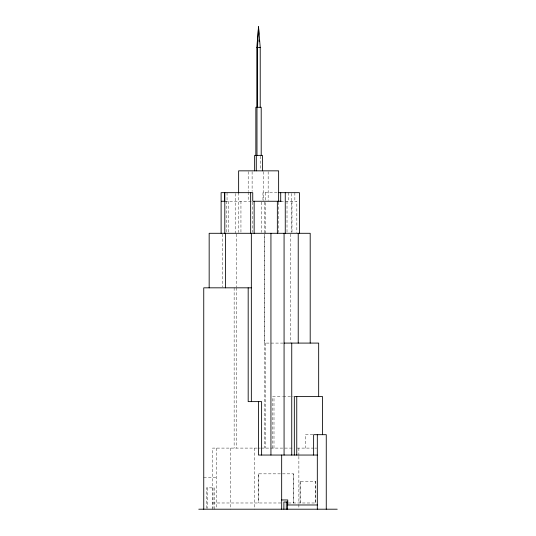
<?xml version="1.0" encoding="UTF-8"?>
<svg xmlns="http://www.w3.org/2000/svg" width="536" height="536" viewBox="0 0 536 536"><rect width="100%" height="100%" fill="white"/><g stroke="black" fill="none" stroke-linecap="round" stroke-linejoin="round"><path stroke-width="0.4" stroke-dasharray="2.68 2.01" d="M272.536 448.096L272.536 396.607L282.418 396.607M273.997 448.096L273.997 396.607M277.132 192.665L262.962 192.665L262.962 200.484M225.1 201.261L251.33 201.261M280.71 201.261L296.844 201.261L296.844 232.477M283.109 343.087L264.757 343.087L264.757 234.125M283.209 396.607L293.259 396.607M312.877 434.683L305.232 434.683L305.232 448.096M257.139 448.096L212.551 448.096L212.551 509.2M257.977 448.096L260.476 448.096M261.313 448.096L293.869 448.096M297.205 448.096L314.304 448.096M314.833 448.096L316.736 448.096M203.747 477.583L216.276 477.583M212.551 502.982L280.971 502.982M288.368 502.982L315.536 502.982L315.536 481.281L300.046 481.281L300.046 502.982M315.235 481.281L315.235 502.982M300.354 481.281L300.354 502.982M298.874 448.096L298.874 455.58M298.874 456.411L298.874 502.982M298.874 504.537L298.874 508.423M294.86 192.665L294.86 201.261M293.52 502.982L293.52 473.844L258.258 473.844L258.258 502.982M293.386 473.844L293.386 502.982M291.986 201.261L291.986 232.477M291.296 193.496L291.296 232.463M290.606 234.125L290.606 342.256M288.81 192.665L288.81 201.261M287.015 201.261L287.015 232.477M278.633 202.085L278.633 232.477M268.161 171.667L268.161 200.444M265.555 343.087L265.555 448.096M265.447 192.665L265.447 201.784M265.447 202.615L265.447 233.294M264.483 202.085L264.436 448.096M263.645 171.667L263.645 200.444M261.709 202.085L261.709 232.477M260.764 156.177L260.764 169.215M258.385 473.844L258.385 502.982M254.634 448.096L254.634 509.2M252.724 202.085L252.724 232.477M252.114 171.667L252.114 191.399M248.188 171.667L248.188 191.399M248.188 192.223L248.188 201.261M240.945 201.261L240.945 232.477M238.634 192.665L238.634 232.477M236.396 234.125L236.396 286.995M236.396 287.825L236.396 448.096M235.197 193.496L235.197 233.294M234.145 287.825L234.145 448.096M230.413 448.096L230.413 509.2M228.611 201.261L228.611 232.477M227.05 192.665L227.05 201.261M226.775 201.261L226.775 232.477M222.306 234.125L222.306 286.995M216.276 448.096L216.276 508.369M214.226 509.2L214.226 487.861L206.434 487.861L206.434 508.376M213.026 487.861L213.026 508.376M207.633 487.861L207.633 508.376"/><path stroke-width="0.8" d="M284.073 455.044L284.073 233.294M291.745 455.044L291.745 343.087M318.672 396.607L318.672 343.087L284.073 343.087M322.565 434.683L322.565 396.607L294.324 396.607L294.324 455.044M256.824 107.274L256.824 47.537L258.526 26.8L260.221 47.537L260.221 107.274M256.824 47.537L260.221 47.537M278.787 192.665L299.416 192.665L299.416 233.294M221.502 201.261L225.1 201.261M281.306 201.261L252.744 201.261L252.744 192.665L221.107 192.665L221.107 233.294M251.344 287.825L203.747 287.825L203.747 509.2M317.319 455.044L258.453 455.044L258.453 401.625M281.668 499.961L287.758 499.961L287.758 504.979L317.319 504.979M198.776 509.2L337.224 509.2M258.875 34.264L258.526 26.8L257.541 47.537L257.541 107.274M259.149 40.073L259.23 41.734M326.263 509.2L326.263 434.683L313.627 434.683L313.627 455.044M317.319 434.683L317.319 509.2M310.197 343.087L310.197 233.294L209.167 233.294L209.167 287.825M298.224 233.294L298.224 343.087M296.756 396.607L296.756 455.044M287.47 509.2L287.47 502.011L283.886 502.011L283.886 509.2M286.271 502.011L286.271 509.2M285.266 192.665L285.266 233.294M281.668 455.044L281.668 509.2M280.71 192.665L280.71 201.261M278.633 201.261L278.633 170.843L238.634 170.843L238.634 193.04M277.353 201.261L277.353 233.294M270.935 233.294L270.935 455.044M262.412 170.843L262.412 155.36L254.64 155.36L254.64 170.843M261.622 455.044L261.622 401.625L248.181 401.625L248.181 287.825M261.206 155.36L261.206 107.274L255.846 107.274L255.846 155.36M256.978 107.274L256.978 155.36M256.282 155.36L256.282 170.843M254.144 201.261L254.144 233.294M251.344 233.294L251.344 401.625M250.654 192.665L250.654 233.294M225.495 233.294L225.495 287.825M224.805 192.665L224.805 233.294M224.537 192.665L224.537 201.261"/></g></svg>
